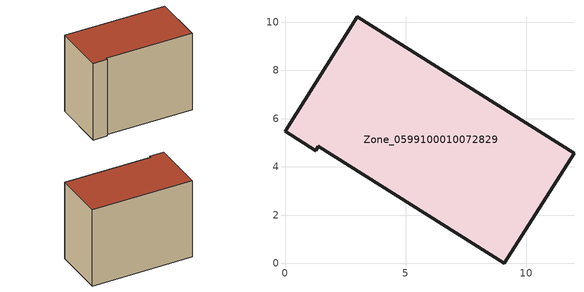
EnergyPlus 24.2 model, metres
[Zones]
Zone_0599100010072829
 floor ground (C_G): 1.39,4.87 1.27,4.68 0,5.48 3,10.23 11.98,4.56 9.09,0 z1.64
 wall outside (C_F): 3,10.23 0,5.48 1.27,4.68 1.39,4.87 9.09,0 11.98,4.56 3,10.23 z1.64:10.12
 roof outside (C_R): 9.09,0 11.98,4.56 3,10.23 0,5.48 1.27,4.68 1.39,4.87 z10.12
[BUILDING]
Pand.0599100010072829: North Axis=0; Terrain=City; Loads Convergence Tolerance Value=0.04; Temperature Convergence Tolerance Value=0.4; Solar Distribution=FullExterior; Maximum Number of Warmup Days=25; Minimum Number of Warmup Days=1
[Site:Location]
Rotterdam.The.Hague.AP_ZH_NLD Design_Conditions: Latitude=51.96; Longitude=4.45; Time Zone=1; Elevation=-4.5
[SITE:GROUNDTEMPERATURE:BUILDINGSURFACE]
18, 18, 18, 18, 18, 18, 18, 18, 18, 18, 18, 18
[MATERIAL] Thermal Absorptance=0.9; Solar Absorptance=0.7; Visible Absorptance=0.7
Name | Roughness | Thickness | Conductivity | Density | Specific Heat
G.TI.2006-2014 | MediumSmooth | 0.15 | 0.06 | 540 | 1210
F.TI.2006-2014 | Rough | 0.3 | 0.12 | 1920 | 840
R.TI.2006-2014 | MediumRough | 0.2 | 0.08 | 1500 | 1000
[CONSTRUCTION]
C_G: G.TI.2006-2014
C_F: F.TI.2006-2014
C_R: R.TI.2006-2014
[ZONE]
Zone_0599100010072829: Type=1; Multiplier=1; Ceiling Height=Autocalculate; Volume=Autocalculate; Floor Area=autocalculate; Part of Total Floor Area=Yes
[ZONEINFILTRATION:DESIGNFLOWRATE]
Infil_Zone_0599100010072829: Zone or ZoneList or Space or SpaceList=Zone_0599100010072829; Schedule=AlwaysOn; Design Flow Rate Calculation Method=Flow/Area; Flow Rate per Floor Area=0.0015; Constant Term Coefficient=1; Temperature Term Coefficient=0; Velocity Term Coefficient=0; Velocity Squared Term Coefficient=0
[HVACTEMPLATE:ZONE:IDEALLOADSAIRSYSTEM]
Zone_0599100010072829: Maximum Heating Supply Air Temperature=50; Minimum Cooling Supply Air Temperature=13; Maximum Heating Supply Air Humidity Ratio=0.0156; Minimum Cooling Supply Air Humidity Ratio=0.0077; Heating Limit=NoLimit; Cooling Limit=NoLimit; Dehumidification Control Type=ConstantSensibleHeatRatio; Cooling Sensible Heat Ratio=0.7; Dehumidification Setpoint=60; Humidification Control Type=None; Humidification Setpoint=30; Outdoor Air Method=None; Outdoor Air Flow Rate per Person=0.00944; Outdoor Air Flow Rate per Zone Floor Area=0; Outdoor Air Flow Rate per Zone=0; Demand Controlled Ventilation Type=None; Outdoor Air Economizer Type=NoEconomizer; Heat Recovery Type=None; Sensible Heat Recovery Effectiveness=0.7; Latent Heat Recovery Effectiveness=0.65
[ZONECONTROL:THERMOSTAT]
ThermostatControl_Zone_0599100010072829: Zone or ZoneList=Zone_0599100010072829; Control Type Schedule=DualSetpointControlType; Control 1=Thermostat_Zone_0599100010072829; Temperature Difference Between Cutout And Setpoint=0
[THERMOSTATSETPOINT:DUALSETPOINT]
Thermostat_Zone_0599100010072829: Heating Setpoint Temperature Schedule=HeatingSetpoint_Zone_0599100010072829; Cooling Setpoint Temperature Schedule=CoolingSetpoint_Zone_0599100010072829
[SCHEDULE:COMPACT]
HeatingSetpoint_Zone_0599100010072829: Through: 12/31, For: AllDays, Until: 24:00, 21
CoolingSetpoint_Zone_0599100010072829: Through: 12/31, For: AllDays, Until: 24:00, 24
DualSetpointControlType: Through: 12/31, For: AllDays, Until: 24:00, 4
AlwaysOn: Through: 12/31, For: AllDays, Until: 24:00, 1
